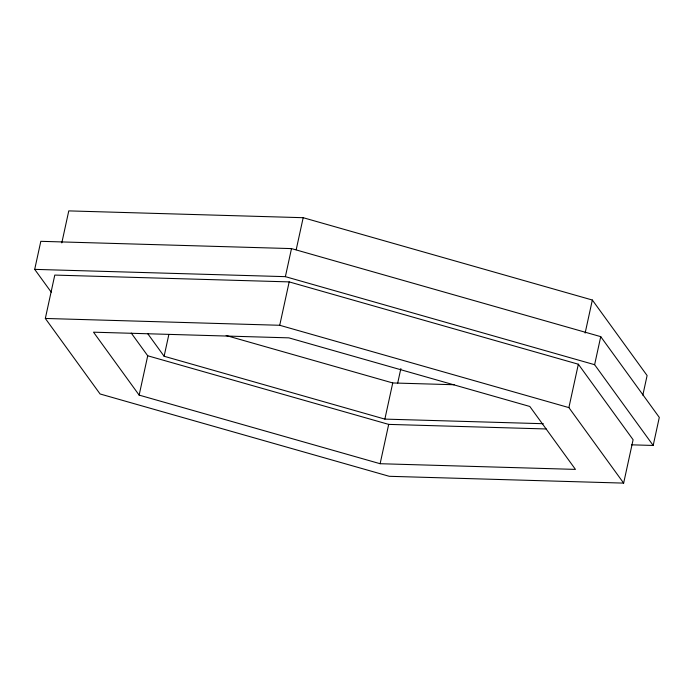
<?xml version="1.0" encoding="UTF-8"?>
<svg xmlns="http://www.w3.org/2000/svg" width="694" height="694" viewBox="0 0 694 694"><rect width="100%" height="100%" fill="white"/><g stroke="black" fill="none" stroke-linecap="round" stroke-linejoin="round"><path stroke-width="1.04" d="M51.252 292.191L34.7 269.367L40.816 241.321L291.497 248.599L600.735 336.642L659.3 417.406L653.184 445.453L631.575 444.828M45.327 318.459L54.783 275.084L289.181 281.894L578.345 364.22L633.101 439.736L623.646 483.111L389.247 476.301L100.083 393.975L45.327 318.459L279.725 325.278L568.889 407.604L623.646 483.111M61.801 242.9L68.775 210.889L303.183 217.699L592.338 300.025L647.103 375.541L642.826 395.164M139.147 395.112L93.517 332.183L288.851 337.857L529.817 406.467L575.456 469.396L380.121 463.713L139.147 395.112L147.727 355.779L131.244 333.059M543.333 423.713L384.866 419.107L164.114 356.256L168.842 334.569M34.7 269.367L285.381 276.654L291.497 248.599M279.725 325.278L289.181 281.894M296.199 249.719L303.183 217.699M384.866 419.107L392.743 382.958L454.197 384.745M380.121 463.713L388.692 424.39L546.256 428.97M397.705 383.062L400.863 368.566M568.889 407.604L578.345 364.22M585.137 333.077L592.338 300.025M653.184 445.453L594.619 364.697L600.735 336.642M285.381 276.654L594.619 364.697M226.14 335.523L392.743 382.958M147.727 355.779L388.692 424.39M147.64 333.545L164.114 356.256"/></g></svg>
